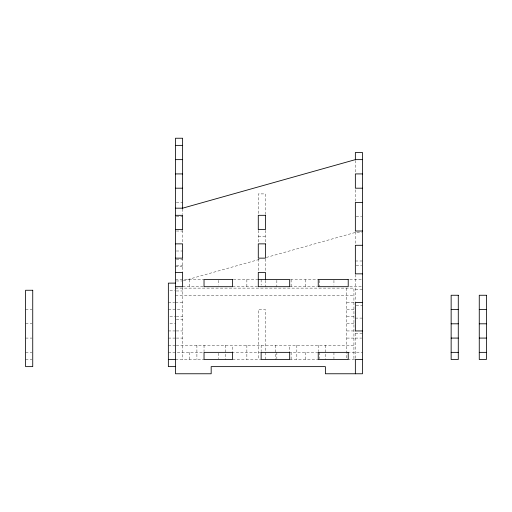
<?xml version="1.0" encoding="UTF-8"?>
<svg xmlns="http://www.w3.org/2000/svg" width="512" height="512" viewBox="0 0 512 512"><rect width="100%" height="100%" fill="white"/><g stroke="black" fill="none" stroke-linecap="round" stroke-linejoin="round"><path stroke-width="0.38" stroke-dasharray="2.56 1.92" d="M183.392 280.768L260.16 259.194M266.304 257.466L355.354 232.448L361.696 232.448M176.282 202.47L182.624 202.47M176.282 216.742L182.624 216.742M356.147 216.742L361.696 216.742M176.282 231.021L182.624 231.021M258.285 236.73L265.421 236.73M176.282 251.002L182.624 251.002M176.282 259.571L182.624 259.571M355.354 260.998L362.49 260.998M176.282 265.28L182.624 265.28M356.147 265.28L361.696 265.28M175.488 266.707L182.624 266.707M175.488 279.552L204.038 279.552M233.37 279.552L258.285 279.552M290.483 279.552L318.874 279.552M349.805 279.552L362.49 279.552M176.282 280.979L181.83 280.979M182.624 286.694L204.038 286.694M232.589 286.694L258.285 286.694M289.69 286.694L317.446 286.694M349.805 286.694L362.49 286.694M175.488 288.122L353.926 288.122L353.926 359.494M355.354 289.549L362.49 289.549M169.939 290.259L174.694 290.259M176.282 290.976L182.624 290.976M175.488 295.258L353.926 295.258M168.352 302.394L174.694 302.394M175.488 302.394L182.624 302.394M346.79 302.394L353.926 302.394M356.147 305.248L362.49 305.248M25.6 309.53L31.942 309.53M168.352 309.53L182.624 309.53M346.79 309.53L353.926 309.53M169.939 316.672L175.488 316.672M176.282 316.672L182.624 316.672M346.79 316.672L353.926 316.672M355.354 318.099L362.49 318.099M176.282 319.526L182.624 319.526M25.6 323.808L31.942 323.808M169.939 323.808L175.488 323.808M346.79 323.808L353.926 323.808M168.352 330.944L175.488 330.944M176.282 330.944L182.624 330.944M346.79 330.944L353.926 330.944M355.354 333.798L362.49 333.798M25.6 338.08L31.942 338.08M168.352 338.08L175.488 338.08M176.282 338.08L182.624 338.08M346.79 338.08L353.926 338.08M355.354 338.08L361.696 338.08M168.352 345.222L175.488 345.222M176.282 345.222L353.926 345.222M25.6 352.358L31.942 352.358M168.352 352.358L204.038 352.358M261.139 352.358L232.589 352.358L232.589 345.222M318.24 352.358L289.69 352.358L289.69 345.222M347.584 352.358L362.49 352.358M25.6 359.494L31.942 359.494M175.488 359.494L204.038 359.494M232.589 359.494L261.139 359.494M289.69 359.494L318.24 359.494M347.584 359.494L355.354 359.494L355.354 330.944M355.354 160.435L355.354 173.126M355.354 189.779L355.354 201.677M355.354 231.814L355.354 245.293M355.354 274.477L355.354 301.606M346.79 288.122L346.79 359.494M333.939 280.346L333.939 285.107M333.939 352.358L333.939 358.701M325.376 345.222L325.376 359.494M319.667 280.346L319.667 286.694M319.667 352.358L319.667 358.701M318.24 345.222L318.24 351.565M305.389 279.552L305.389 286.694M305.389 352.358L305.389 359.494M296.826 345.222L296.826 359.494M291.117 279.552L291.117 286.694M291.117 352.358L291.117 359.494M276.845 280.346L276.845 286.694M276.845 352.358L276.845 358.701M275.411 345.222L275.411 359.494M265.421 214.522L265.421 193.901L258.285 193.901L258.285 214.522M265.421 230.387L265.421 243.072M265.421 258.931L265.421 271.622M265.421 280.346L265.421 286.694M265.421 359.494L265.421 309.53L258.285 309.53L258.285 359.494M261.139 279.552L261.139 285.107M261.139 345.222L261.139 351.565M258.285 230.387L258.285 243.072M258.285 258.931L258.285 271.622M246.861 279.552L246.861 286.694M246.861 345.222L246.861 359.494M225.453 345.222L225.453 359.494M218.317 280.346L218.317 285.107M218.317 353.152L218.317 358.701M204.038 345.222L204.038 351.565M196.902 345.222L196.902 359.494M189.766 279.552L189.766 286.694M189.766 352.358L189.766 359.494M182.624 208.973L182.624 214.522M182.624 230.387L182.624 243.072M182.624 258.144L182.624 272.416M182.624 287.328L182.624 359.494"/><path stroke-width="0.77" d="M362.49 159.642L355.354 159.642L182.624 208.179L175.488 208.179M175.488 145.37L182.624 145.37M175.488 159.642L182.624 159.642M175.488 173.92L182.624 173.92M362.49 173.92L355.354 173.92L355.354 188.192L362.49 188.192M175.488 188.192L182.624 188.192M362.49 202.47L355.354 202.47L355.354 231.021L362.49 231.021M175.488 215.315L182.624 215.315L182.624 229.594L175.488 229.594M175.488 243.866L182.624 243.866L182.624 258.144L175.488 258.144M362.49 245.293L355.354 245.293L355.354 273.843L362.49 273.843M175.488 272.416L182.624 272.416L182.624 286.694L175.488 286.694M258.285 279.552L289.69 279.552L289.69 286.694L258.285 286.694L258.285 272.416L265.421 272.416L265.421 279.552M175.488 283.123L168.352 283.123L168.352 366.63L175.488 366.63M362.49 302.394L355.354 302.394L355.354 330.944L362.49 330.944M451.142 309.53L458.278 309.53M479.264 309.53L486.4 309.53M451.142 323.808L458.278 323.808M479.264 323.808L486.4 323.808M451.142 338.08L458.278 338.08M479.264 338.08L486.4 338.08M451.142 352.358L458.278 352.358M479.264 352.358L486.4 352.358M168.352 359.494L175.488 359.494M362.49 359.494L355.354 359.494L355.354 373.766M355.354 159.642L355.354 152.506L362.49 152.506L362.49 373.766L325.376 373.766L325.376 366.63L211.174 366.63L211.174 373.766L175.488 373.766L175.488 138.234L182.624 138.234L182.624 208.813M265.421 215.315L258.285 215.315L258.285 229.594L265.421 229.594L265.421 215.315M265.421 243.866L258.285 243.866L258.285 258.144L265.421 258.144L265.421 243.866M232.589 279.552L204.038 279.552L204.038 286.694L232.589 286.694L232.589 279.552M348.218 279.552L318.24 279.552L318.24 286.694L348.218 286.694L348.218 279.552M32.736 290.259L25.6 290.259L25.6 366.63L32.736 366.63L32.736 290.259M458.278 295.258L451.142 295.258L451.142 359.494L458.278 359.494L458.278 295.258M486.4 295.258L479.264 295.258L479.264 359.494L486.4 359.494L486.4 295.258M232.589 352.358L204.038 352.358L204.038 359.494L232.589 359.494L232.589 352.358M289.69 352.358L261.139 352.358L261.139 359.494L289.69 359.494L289.69 352.358M348.218 352.358L318.24 352.358L318.24 359.494L348.218 359.494L348.218 352.358"/></g></svg>
